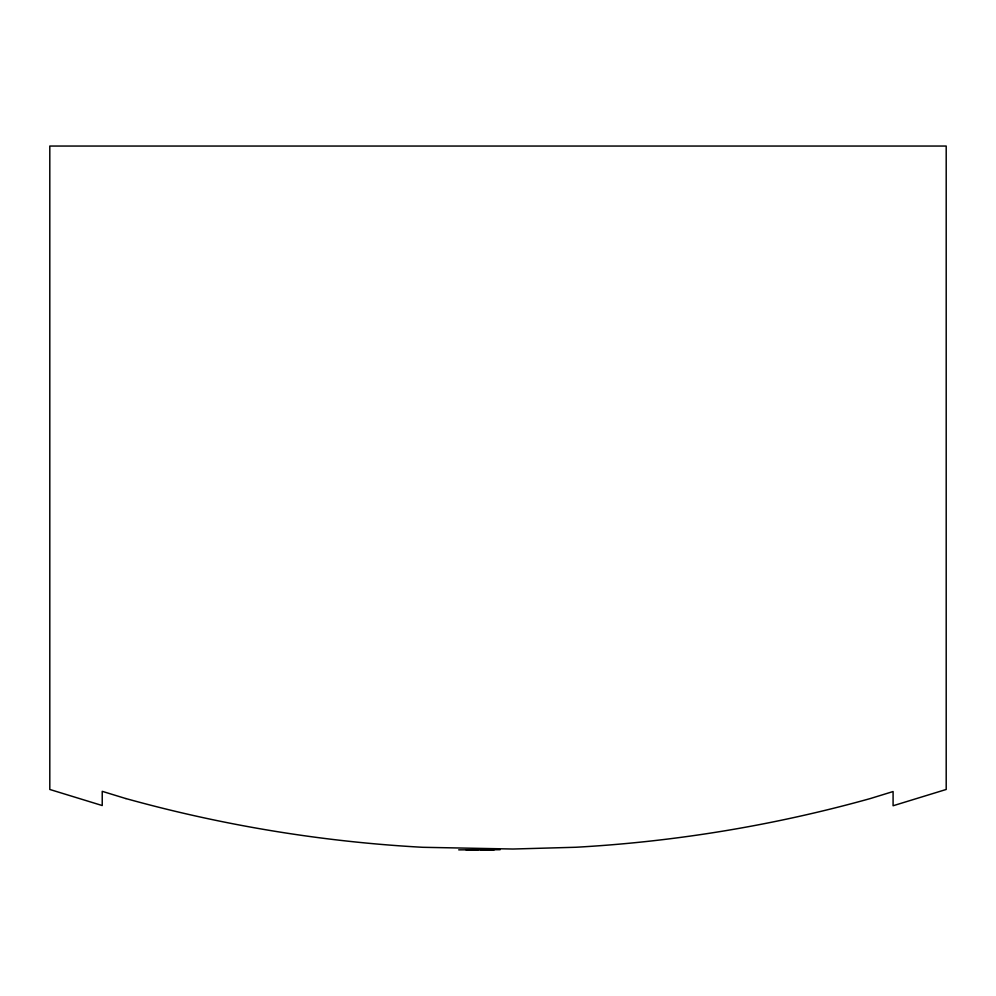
<?xml version="1.0" encoding="UTF-8"?>
<svg xmlns="http://www.w3.org/2000/svg" width="996" height="996" viewBox="0 0 996 996"><rect width="100%" height="100%" fill="white"/><g stroke="black" fill="none" stroke-linecap="round" stroke-linejoin="round"><path stroke-width="1.49" d="M458.708 849.862L500.141 849.7M466.14 849.949L478.229 849.899M480.047 849.899L493.281 849.849M493.518 849.849L494.153 849.837M125.919 798.593L102.227 791.334L102.227 805.54L49.8 789.467L49.8 146.051L946.2 146.051L946.2 789.467L893.088 805.752L893.088 791.546L870.267 798.568A1382.871 1382.871 0 0 1 575.788 847.26L512.952 849.028L422.814 847.297A1393.877 1393.877 0 0 1 125.919 798.568"/></g></svg>
